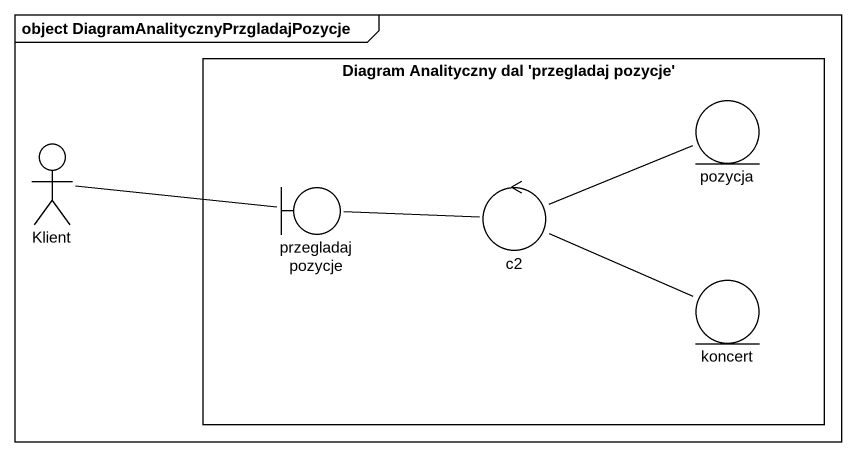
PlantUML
@startuml
mainframe object DiagramAnalitycznyPrzgladajPozycje
rectangle "Diagram Analityczny dal 'przegladaj pozycje'" as Diagram_Analityczny_dal {
  entity pozycja
  boundary "przegladaj pozycje" as przegladaj_pozycje
  control c2
  entity koncert
}
actor Klient
Klient -right- przegladaj_pozycje
przegladaj_pozycje -right- c2
c2 -right- pozycja
c2 -right- koncert
@enduml
